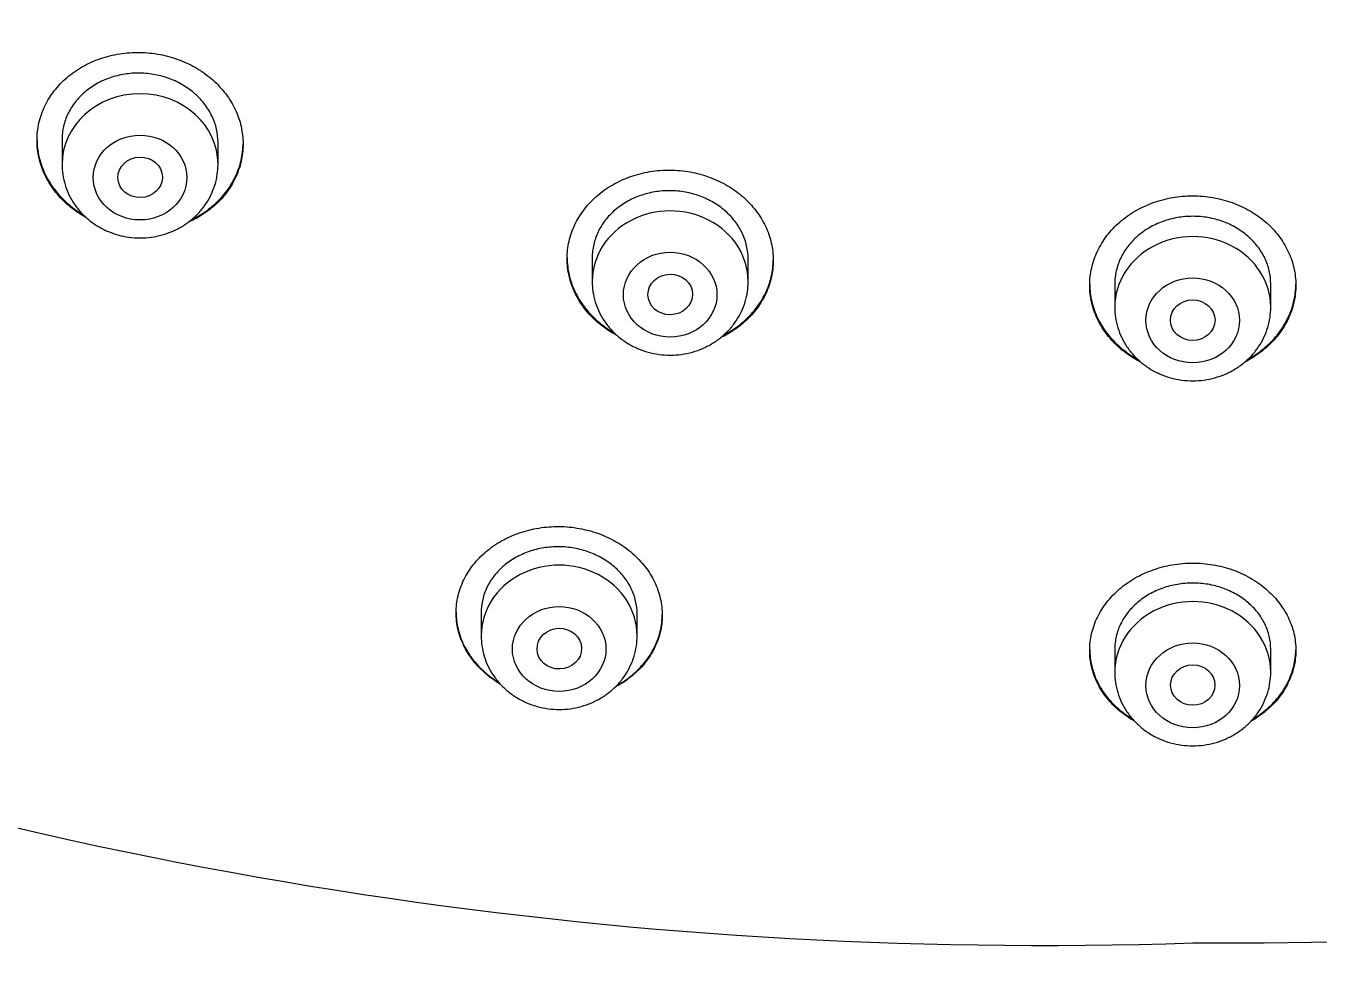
# Model space of a CAD drawing. Header units: millimetres. Extents: x 169 to 4368, y -1049 to 1924.
# Drawn here: x 456.964 to 459.285, y 1177.586 to 1179.263 of the extents above; entities that cross this region are included whole.
import ezdxf

# ---------------------------------------------------------------- set-up
doc = ezdxf.new("R2010")
doc.units = ezdxf.units.MM

msp = doc.modelspace()

# ---------------------------------------------------------------- linework, layer by layer
for p, q in [((457.0285, 1179.0595), (457.0285, 1179.0147)), ((457.3085, 1179.0147), (457.3085, 1179.054)), ((457.9803, 1178.8475), (457.9803, 1178.8043)), ((458.2603, 1178.8043), (458.2603, 1178.8447)), ((458.9185, 1178.8004), (458.9185, 1178.7582)), ((459.1985, 1178.7582), (459.1985, 1178.8001)), ((457.781, 1178.2112), (457.781, 1178.1683)), ((458.061, 1178.1683), (458.061, 1178.2077)), ((458.9185, 1178.1449), (458.9185, 1178.103)), ((459.1985, 1178.103), (459.1985, 1178.1446))]:
    msp.add_line(p, q)
for centre, radius, start, end in [((458.7855, 1185.7217), 8.1092, 250.14395, 271.92947), ((459.1022, 1189.122), 11.505, 269.78218, 276.57915)]:
    msp.add_arc(centre, radius, start, end)
for centre, major_axis, start_param, end_param in [((457.1685, 1179.0147), (-0.14, 0), 3.141598, 6.283185), ((458.1203, 1178.8043), (0.14, 0), 0, 3.141593), ((459.0585, 1178.7582), (0.14, 0), 0, 3.141593), ((457.921, 1178.1683), (0.14, 0), 0, 3.141598), ((459.0585, 1178.103), (0.14, 0), 0, 3.141598)]:
    msp.add_ellipse(centre, major_axis=major_axis, ratio=0.906308, start_param=start_param, end_param=end_param)
for centre, major_axis, ratio in [((457.1685, 1178.991), (0.084, 0), 0.906308), ((457.1687, 1178.9914), (0.04, 0.0009), 0.908545), ((458.1203, 1178.7807), (0.084, 0), 0.906308), ((458.1204, 1178.7811), (0.04, 0.0005), 0.909997), ((459.0585, 1178.7346), (0.084, 0), 0.906308), ((459.0585, 1178.735), (-0.04, 0), 0.910352), ((457.921, 1178.1446), (0.084, 0), 0.906308), ((457.9212, 1178.1453), (0.04, 0.001), 0.913562), ((459.0585, 1178.0793), (0.084, 0), 0.906308), ((459.0585, 1178.08), (0.0398, 0), 0.914508)]:
    msp.add_ellipse(centre, major_axis=major_axis, ratio=ratio)
for points, knots in [([(454.1102, 1179.461), (454.1126, 1179.4561), (454.1164, 1179.4485), (454.1234, 1179.4345), (454.1312, 1179.4192), (454.14, 1179.402), (454.1486, 1179.3855), (454.1568, 1179.3698), (454.1649, 1179.3546), (454.173, 1179.3394), (454.181, 1179.3248), (454.1891, 1179.31), (454.1977, 1179.2947), (454.2068, 1179.2785), (454.216, 1179.2624), (454.2249, 1179.2469), (454.2331, 1179.233), (454.2412, 1179.2192), (454.2497, 1179.205), (454.2593, 1179.1891), (454.2697, 1179.1721), (454.2807, 1179.1543), (454.2916, 1179.137), (454.3021, 1179.1206), (454.3125, 1179.1043), (454.3234, 1179.0877), (454.3342, 1179.0715), (454.3446, 1179.056), (454.3562, 1179.0389), (454.3673, 1179.0229), (454.3787, 1179.0066), (454.388, 1178.9935), (454.3978, 1178.9797), (454.4084, 1178.9651), (454.4198, 1178.9495), (454.4318, 1178.9335), (454.4429, 1178.9187), (454.454, 1178.9041), (454.4647, 1178.8903), (454.4753, 1178.8767), (454.4856, 1178.8636), (454.496, 1178.8506), (454.506, 1178.8383), (454.516, 1178.826), (454.5265, 1178.8133), (454.5374, 1178.8002), (454.5482, 1178.7875), (454.5597, 1178.774), (454.5713, 1178.7605), (454.5836, 1178.7465), (454.5952, 1178.7334), (454.6078, 1178.7193), (454.6206, 1178.7053), (454.6325, 1178.6923), (454.6442, 1178.6797), (454.6555, 1178.6677), (454.6683, 1178.6542), (454.6802, 1178.6419), (454.692, 1178.6299), (454.7034, 1178.6183), (454.7155, 1178.6062), (454.7279, 1178.5939), (454.7411, 1178.5809), (454.7541, 1178.5684), (454.7674, 1178.5557), (454.7794, 1178.5443), (454.7917, 1178.5328), (454.8045, 1178.521), (454.8173, 1178.5093), (454.829, 1178.4987), (454.8397, 1178.4892), (454.8505, 1178.4797), (454.8615, 1178.4701), (454.8734, 1178.4597), (454.885, 1178.4497), (454.897, 1178.4396), (454.91, 1178.4286), (454.9243, 1178.4168), (454.939, 1178.4047), (454.9523, 1178.394), (454.964, 1178.3846), (454.9754, 1178.3755), (454.9865, 1178.3668), (454.9981, 1178.3578), (455.0104, 1178.3483), (455.0239, 1178.338), (455.0369, 1178.3282), (455.0492, 1178.319), (455.0611, 1178.3103), (455.0736, 1178.3012), (455.0859, 1178.2922), (455.0979, 1178.2836), (455.1109, 1178.2744), (455.1234, 1178.2657), (455.1355, 1178.2572), (455.1477, 1178.2489), (455.1603, 1178.2403), (455.1727, 1178.2319), (455.1838, 1178.2245), (455.1952, 1178.2169), (455.2078, 1178.2087), (455.2211, 1178.2001), (455.2338, 1178.1919), (455.2467, 1178.1837), (455.2587, 1178.1761), (455.2699, 1178.1692), (455.28, 1178.1629), (455.2889, 1178.1575), (455.2981, 1178.1518), (455.3066, 1178.1467), (455.3163, 1178.1408), (455.3266, 1178.1347), (455.3379, 1178.128), (455.3493, 1178.1213), (455.3604, 1178.1148), (455.372, 1178.1081), (455.3842, 1178.1011), (455.3968, 1178.094), (455.4099, 1178.0867), (455.4222, 1178.0798), (455.4343, 1178.0732), (455.4451, 1178.0672), (455.4564, 1178.0611), (455.468, 1178.0549), (455.4812, 1178.0479), (455.4936, 1178.0413), (455.5056, 1178.0351), (455.5176, 1178.0288), (455.5311, 1178.0219), (455.5449, 1178.0149), (455.5581, 1178.0083), (455.5702, 1178.0022), (455.5824, 1177.9962), (455.5955, 1177.9898), (455.6083, 1177.9836), (455.6208, 1177.9776), (455.633, 1177.9718), (455.6449, 1177.9661), (455.6575, 1177.9603), (455.6682, 1177.9553), (455.6798, 1177.9499), (455.6905, 1177.9451), (455.7017, 1177.94), (455.7137, 1177.9346), (455.7261, 1177.929), (455.7383, 1177.9237), (455.7489, 1177.919), (455.7601, 1177.9141), (455.7724, 1177.9088), (455.7845, 1177.9036), (455.7956, 1177.8989), (455.8067, 1177.8943), (455.8178, 1177.8896), (455.8292, 1177.8849), (455.8396, 1177.8806), (455.8522, 1177.8755), (455.8649, 1177.8703), (455.8785, 1177.8649), (455.8917, 1177.8596), (455.9047, 1177.8545), (455.9183, 1177.8492), (455.9311, 1177.8443), (455.9444, 1177.8392), (455.9581, 1177.834), (455.9704, 1177.8294), (455.9831, 1177.8246), (455.9948, 1177.8203), (456.0079, 1177.8155), (456.0231, 1177.81), (456.0388, 1177.8043), (456.0548, 1177.7987), (456.0682, 1177.7939), (456.083, 1177.7888), (456.1, 1177.7829), (456.1187, 1177.7765), (456.1358, 1177.7708), (456.1495, 1177.7662), (456.1613, 1177.7623), (456.1736, 1177.7583), (456.1876, 1177.7537), (456.2067, 1177.7476), (456.2296, 1177.7403), (456.2552, 1177.7324), (456.2772, 1177.7256), (456.2957, 1177.72), (456.3113, 1177.7154), (456.327, 1177.7107), (456.3418, 1177.7064), (456.3569, 1177.702), (456.3719, 1177.6977), (456.3867, 1177.6935), (456.4018, 1177.6893), (456.4168, 1177.6851), (456.4318, 1177.6809), (456.4473, 1177.6767), (456.4624, 1177.6727), (456.4779, 1177.6685), (456.4942, 1177.6642), (456.5106, 1177.6599), (456.5312, 1177.6546), (456.5551, 1177.6485), (456.5791, 1177.6425), (456.5994, 1177.6375), (456.6147, 1177.6337), (456.6352, 1177.6288), (456.6591, 1177.6231), (456.6851, 1177.617), (456.7111, 1177.6111), (456.7358, 1177.6055), (456.7613, 1177.5999), (456.7859, 1177.5945), (456.8105, 1177.5892), (456.8319, 1177.5847), (456.8539, 1177.5802), (456.8742, 1177.576), (456.8981, 1177.5712), (456.9216, 1177.5665), (456.9498, 1177.561), (456.9778, 1177.5557), (457.0013, 1177.5513), (457.021, 1177.5476), (457.0465, 1177.543), (457.0729, 1177.5383), (457.0954, 1177.5343), (457.1117, 1177.5315), (457.1394, 1177.5268), (457.1681, 1177.522), (457.1929, 1177.5179), (457.2089, 1177.5154), (457.2307, 1177.5119), (457.2558, 1177.508), (457.2748, 1177.505), (457.2896, 1177.5028), (457.3115, 1177.4995), (457.341, 1177.4952), (457.3695, 1177.4911), (457.3915, 1177.488), (457.4279, 1177.4829), (457.4662, 1177.4778), (457.5002, 1177.4734), (457.5137, 1177.4717), (457.5338, 1177.4692), (457.5645, 1177.4654), (457.6009, 1177.461), (457.6294, 1177.4577), (457.6478, 1177.4556), (457.6712, 1177.4529), (457.7087, 1177.4488), (457.7544, 1177.444), (457.789, 1177.4405), (457.8075, 1177.4387), (457.83, 1177.4364), (457.8788, 1177.4318), (457.9353, 1177.4267), (457.9816, 1177.4228), (458.0038, 1177.421), (458.0249, 1177.4193), (458.0706, 1177.4157), (458.1363, 1177.4109), (458.1962, 1177.4069), (458.2301, 1177.4048), (458.2469, 1177.4038), (458.2724, 1177.4022), (458.3111, 1177.4), (458.3617, 1177.3972), (458.4243, 1177.3941), (458.5003, 1177.3907), (458.5885, 1177.3873), (458.6912, 1177.3842), (458.8015, 1177.3816), (458.9304, 1177.3798), (459.0089, 1177.3794), (459.0585, 1177.3793)], [0, 0, 0, 0, 0.002698, 0.005114, 0.008314, 0.012212, 0.015616, 0.018584, 0.021894, 0.025033, 0.027984, 0.031015, 0.034254, 0.037566, 0.041127, 0.04441, 0.047317, 0.049931, 0.053123, 0.056348, 0.060014, 0.06398, 0.067775, 0.071127, 0.074578, 0.078265, 0.081927, 0.08517, 0.088361, 0.093142, 0.095752, 0.099177, 0.101812, 0.104931, 0.10893, 0.112276, 0.115783, 0.118921, 0.122219, 0.125179, 0.128267, 0.131219, 0.134162, 0.136819, 0.139787, 0.14301, 0.146041, 0.148766, 0.152585, 0.155604, 0.158818, 0.161961, 0.165799, 0.169034, 0.171442, 0.175029, 0.17788, 0.181443, 0.184209, 0.186909, 0.190153, 0.193424, 0.196253, 0.200089, 0.203095, 0.206095, 0.20895, 0.212136, 0.215393, 0.218232, 0.220572, 0.223028, 0.225916, 0.228387, 0.231498, 0.234055, 0.236783, 0.240564, 0.243986, 0.246894, 0.24969, 0.252004, 0.254646, 0.257214, 0.259847, 0.262923, 0.266215, 0.26855, 0.271097, 0.274033, 0.27678, 0.279214, 0.281886, 0.285214, 0.287343, 0.289734, 0.293043, 0.295483, 0.297656, 0.300148, 0.302741, 0.305661, 0.30851, 0.310809, 0.313708, 0.316052, 0.317798, 0.320022, 0.321564, 0.323531, 0.325265, 0.327601, 0.329893, 0.332216, 0.334567, 0.336718, 0.339336, 0.342008, 0.344384, 0.34724, 0.349478, 0.351668, 0.353786, 0.356247, 0.358657, 0.361655, 0.36365, 0.365811, 0.368828, 0.37168, 0.373971, 0.376618, 0.378812, 0.381168, 0.384291, 0.386326, 0.388503, 0.391401, 0.393313, 0.395799, 0.397673, 0.400017, 0.402008, 0.404144, 0.407, 0.409162, 0.411127, 0.413112, 0.41563, 0.418152, 0.420078, 0.421988, 0.424489, 0.426375, 0.428494, 0.430415, 0.433554, 0.435693, 0.438166, 0.441021, 0.443015, 0.445847, 0.448252, 0.450493, 0.453582, 0.455157, 0.457621, 0.460148, 0.462473, 0.46613, 0.468939, 0.471374, 0.47365, 0.47716, 0.480808, 0.484023, 0.486677, 0.488362, 0.490581, 0.493456, 0.496122, 0.501103, 0.506057, 0.510208, 0.513159, 0.516222, 0.518722, 0.521754, 0.524357, 0.526938, 0.529959, 0.532431, 0.535165, 0.538121, 0.540596, 0.543583, 0.546308, 0.549056, 0.552413, 0.555198, 0.560171, 0.56539, 0.568126, 0.571143, 0.573638, 0.579196, 0.583975, 0.587656, 0.59317, 0.597219, 0.601339, 0.606368, 0.61039, 0.612798, 0.618124, 0.621237, 0.625584, 0.630648, 0.636281, 0.640482, 0.643151, 0.646773, 0.654049, 0.657207, 0.658724, 0.662713, 0.671883, 0.673977, 0.675855, 0.680315, 0.685539, 0.689131, 0.690408, 0.693339, 0.700691, 0.706006, 0.708414, 0.712325, 0.72519, 0.728645, 0.7302, 0.732329, 0.739252, 0.746373, 0.751484, 0.754239, 0.75603, 0.763784, 0.773993, 0.780021, 0.781935, 0.783736, 0.791842, 0.807544, 0.813364, 0.8161, 0.819165, 0.824434, 0.840034, 0.853573, 0.855814, 0.857775, 0.862359, 0.869143, 0.878062, 0.888753, 0.901978, 0.917603, 0.935177, 0.954999, 0.976437, 1, 1, 1, 1]), ([(459.0585, 1177.3793), (459.1061, 1177.3794), (459.184, 1177.3798), (459.3125, 1177.3815), (459.4254, 1177.3842), (459.5291, 1177.3874), (459.6179, 1177.3908), (459.6938, 1177.3942), (459.7559, 1177.3973), (459.8084, 1177.4001), (459.8506, 1177.4026), (459.881, 1177.4044), (459.9037, 1177.4059), (459.9298, 1177.4075), (459.9673, 1177.4101), (460.0165, 1177.4135), (460.0649, 1177.4172), (460.1038, 1177.4203), (460.1255, 1177.422), (460.1422, 1177.4234), (460.1711, 1177.4258), (460.2199, 1177.4301), (460.2673, 1177.4345), (460.2995, 1177.4377), (460.3138, 1177.4391), (460.3323, 1177.4409), (460.3685, 1177.4446), (460.414, 1177.4494), (460.4516, 1177.4536), (460.4728, 1177.456), (460.4892, 1177.4579), (460.5166, 1177.4611), (460.5537, 1177.4655), (460.5852, 1177.4694), (460.6069, 1177.4722), (460.6376, 1177.4761), (460.6769, 1177.4813), (460.7165, 1177.4867), (460.7397, 1177.49), (460.7698, 1177.4943), (460.8009, 1177.4988), (460.8284, 1177.5029), (460.8509, 1177.5064), (460.8838, 1177.5115), (460.92, 1177.5173), (460.9515, 1177.5224), (460.9771, 1177.5267), (461.0012, 1177.5308), (461.021, 1177.5342), (461.0447, 1177.5384), (461.0718, 1177.5432), (461.1036, 1177.549), (461.1323, 1177.5544), (461.1648, 1177.5605), (461.1965, 1177.5667), (461.231, 1177.5736), (461.2633, 1177.5802), (461.2934, 1177.5865), (461.3166, 1177.5914), (461.3391, 1177.5962), (461.3636, 1177.6016), (461.3858, 1177.6066), (461.4053, 1177.6109), (461.4228, 1177.615), (461.4427, 1177.6196), (461.4652, 1177.6248), (461.486, 1177.6298), (461.5068, 1177.6348), (461.5265, 1177.6396), (461.5479, 1177.645), (461.5672, 1177.6498), (461.5848, 1177.6543), (461.6005, 1177.6584), (461.6163, 1177.6625), (461.6314, 1177.6665), (461.6458, 1177.6703), (461.6609, 1177.6743), (461.6761, 1177.6785), (461.694, 1177.6834), (461.7106, 1177.688), (461.7257, 1177.6922), (461.7383, 1177.6958), (461.7514, 1177.6995), (461.7652, 1177.7035), (461.7796, 1177.7077), (461.7944, 1177.712), (461.8094, 1177.7165), (461.8249, 1177.7211), (461.8403, 1177.7258), (461.8574, 1177.731), (461.8753, 1177.7366), (461.8948, 1177.7427), (461.914, 1177.7488), (461.9319, 1177.7545), (461.9467, 1177.7594), (461.9593, 1177.7635), (461.9715, 1177.7675), (461.9858, 1177.7723), (462.0028, 1177.778), (462.0218, 1177.7845), (462.0399, 1177.7908), (462.0561, 1177.7965), (462.069, 1177.801), (462.0827, 1177.8059), (462.0966, 1177.8109), (462.1125, 1177.8167), (462.1266, 1177.8219), (462.1399, 1177.8268), (462.1525, 1177.8316), (462.1661, 1177.8367), (462.1803, 1177.8421), (462.1929, 1177.847), (462.2044, 1177.8514), (462.2144, 1177.8554), (462.2267, 1177.8602), (462.2394, 1177.8652), (462.2533, 1177.8708), (462.2652, 1177.8756), (462.2768, 1177.8804), (462.2872, 1177.8847), (462.2989, 1177.8895), (462.3108, 1177.8945), (462.3229, 1177.8996), (462.3347, 1177.9046), (462.3463, 1177.9096), (462.3583, 1177.9147), (462.3685, 1177.9192), (462.3789, 1177.9237), (462.3894, 1177.9284), (462.402, 1177.934), (462.4144, 1177.9396), (462.4269, 1177.9452), (462.4378, 1177.9502), (462.4496, 1177.9556), (462.4613, 1177.9611), (462.4739, 1177.967), (462.4858, 1177.9726), (462.4971, 1177.978), (462.5086, 1177.9835), (462.5197, 1177.9889), (462.5312, 1177.9946), (462.5434, 1178.0005), (462.5561, 1178.0069), (462.5689, 1178.0133), (462.5809, 1178.0194), (462.5924, 1178.0253), (462.604, 1178.0312), (462.6152, 1178.037), (462.6274, 1178.0434), (462.6402, 1178.0502), (462.652, 1178.0565), (462.6628, 1178.0623), (462.674, 1178.0684), (462.6858, 1178.0749), (462.699, 1178.0821), (462.7123, 1178.0895), (462.7251, 1178.0968), (462.7364, 1178.1032), (462.7472, 1178.1094), (462.758, 1178.1157), (462.7695, 1178.1224), (462.7805, 1178.1288), (462.7926, 1178.1359), (462.8044, 1178.1431), (462.8156, 1178.1498), (462.8259, 1178.1561), (462.8359, 1178.1622), (462.8465, 1178.1688), (462.8563, 1178.1749), (462.8661, 1178.1811), (462.8761, 1178.1874), (462.8874, 1178.1946), (462.9002, 1178.2028), (462.9134, 1178.2114), (462.9257, 1178.2195), (462.9361, 1178.2264), (462.9465, 1178.2334), (462.9582, 1178.2413), (462.9705, 1178.2497), (462.9828, 1178.2581), (462.9947, 1178.2664), (463.0074, 1178.2754), (463.0206, 1178.2847), (463.0345, 1178.2947), (463.0482, 1178.3046), (463.0608, 1178.3139), (463.0724, 1178.3225), (463.0843, 1178.3314), (463.0979, 1178.3416), (463.1114, 1178.352), (463.1238, 1178.3616), (463.1355, 1178.3707), (463.1467, 1178.3796), (463.1592, 1178.3895), (463.1727, 1178.4004), (463.1874, 1178.4124), (463.2025, 1178.4249), (463.2173, 1178.4373), (463.2321, 1178.4498), (463.2457, 1178.4615), (463.2584, 1178.4725), (463.2703, 1178.483), (463.2827, 1178.494), (463.295, 1178.5051), (463.3084, 1178.5172), (463.3214, 1178.5292), (463.3341, 1178.541), (463.3456, 1178.5518), (463.3579, 1178.5636), (463.3712, 1178.5764), (463.3846, 1178.5894), (463.3985, 1178.6031), (463.4119, 1178.6166), (463.4259, 1178.6307), (463.4386, 1178.6437), (463.4515, 1178.6572), (463.4655, 1178.672), (463.4812, 1178.6887), (463.496, 1178.7048), (463.5096, 1178.7198), (463.5218, 1178.7334), (463.5339, 1178.7471), (463.546, 1178.7609), (463.5576, 1178.7743), (463.5689, 1178.7875), (463.5793, 1178.7999), (463.5898, 1178.8125), (463.6004, 1178.8253), (463.6116, 1178.8389), (463.6229, 1178.853), (463.635, 1178.8682), (463.647, 1178.8835), (463.6588, 1178.8986), (463.6698, 1178.913), (463.6811, 1178.928), (463.6939, 1178.945), (463.7065, 1178.9622), (463.7187, 1178.9791), (463.7302, 1178.9952), (463.7419, 1179.0116), (463.7535, 1179.0283), (463.7642, 1179.0439), (463.7746, 1179.0593), (463.785, 1179.0748), (463.7948, 1179.0896), (463.8051, 1179.1054), (463.8152, 1179.121), (463.826, 1179.1379), (463.8362, 1179.1541), (463.8463, 1179.1704), (463.8554, 1179.1852), (463.8643, 1179.2), (463.8731, 1179.2146), (463.8822, 1179.2299), (463.8911, 1179.2452), (463.9003, 1179.2611), (463.9096, 1179.2773), (463.9186, 1179.2933), (463.9275, 1179.3093), (463.9359, 1179.3245), (463.9443, 1179.3401), (463.9527, 1179.3557), (463.9614, 1179.372), (463.9693, 1179.387), (463.9768, 1179.4016), (463.9846, 1179.4168), (463.9925, 1179.4323), (464.0002, 1179.4477), (464.0043, 1179.456), (464.0068, 1179.461)], [0, 0, 0, 0, 0.022611, 0.044559, 0.064656, 0.082797, 0.09806, 0.111423, 0.122309, 0.130602, 0.13884, 0.144427, 0.146461, 0.15073, 0.158077, 0.166104, 0.176519, 0.183416, 0.186505, 0.18786, 0.19218, 0.201639, 0.213454, 0.217051, 0.218581, 0.220944, 0.226746, 0.237622, 0.244852, 0.246497, 0.248799, 0.253451, 0.260936, 0.2683, 0.270049, 0.27237, 0.284459, 0.290808, 0.293277, 0.29668, 0.306686, 0.309732, 0.311217, 0.318572, 0.327152, 0.330387, 0.335302, 0.340705, 0.343199, 0.345786, 0.353315, 0.357601, 0.3627, 0.368585, 0.374918, 0.379609, 0.387009, 0.392159, 0.395744, 0.399422, 0.404207, 0.408844, 0.411381, 0.414634, 0.418263, 0.422085, 0.426732, 0.429496, 0.43328, 0.437359, 0.441073, 0.443703, 0.446851, 0.449618, 0.452244, 0.455034, 0.457413, 0.460443, 0.463305, 0.46714, 0.46951, 0.471536, 0.474015, 0.476638, 0.479078, 0.481898, 0.484714, 0.487283, 0.490415, 0.493116, 0.496712, 0.500237, 0.503812, 0.507303, 0.510117, 0.512026, 0.514238, 0.516874, 0.519946, 0.523654, 0.527433, 0.530004, 0.532675, 0.534638, 0.537653, 0.540418, 0.543554, 0.545537, 0.547886, 0.550629, 0.553223, 0.555866, 0.557741, 0.55969, 0.56154, 0.56469, 0.566886, 0.569404, 0.571447, 0.57349, 0.57535, 0.578102, 0.580296, 0.582252, 0.584852, 0.586985, 0.589104, 0.590747, 0.592943, 0.595132, 0.59802, 0.60016, 0.602352, 0.604353, 0.606987, 0.609135, 0.611742, 0.613918, 0.61572, 0.618473, 0.620455, 0.622498, 0.625616, 0.627956, 0.630036, 0.632749, 0.634796, 0.636912, 0.639409, 0.642094, 0.644551, 0.646455, 0.648627, 0.651276, 0.653578, 0.656607, 0.659296, 0.661381, 0.663466, 0.665907, 0.668005, 0.670514, 0.672608, 0.675455, 0.677846, 0.679547, 0.68182, 0.68408, 0.686154, 0.687954, 0.690216, 0.692394, 0.695107, 0.698274, 0.700751, 0.702902, 0.704923, 0.707365, 0.710421, 0.712814, 0.715308, 0.718159, 0.721058, 0.723883, 0.727257, 0.730061, 0.732225, 0.734948, 0.737957, 0.741272, 0.743996, 0.746328, 0.749164, 0.751638, 0.754819, 0.758445, 0.761755, 0.765256, 0.76877, 0.772077, 0.774829, 0.777765, 0.780547, 0.783704, 0.786645, 0.790175, 0.793164, 0.79592, 0.798638, 0.802295, 0.805813, 0.808642, 0.812754, 0.81603, 0.819292, 0.822508, 0.826086, 0.830195, 0.834803, 0.837899, 0.841036, 0.844668, 0.847714, 0.850942, 0.854169, 0.857083, 0.859677, 0.863016, 0.866031, 0.869217, 0.872744, 0.876553, 0.879691, 0.88311, 0.886354, 0.88986, 0.894612, 0.897922, 0.901149, 0.905305, 0.908845, 0.912163, 0.915602, 0.91893, 0.922272, 0.925281, 0.929138, 0.932374, 0.936205, 0.939512, 0.942848, 0.945685, 0.948897, 0.95217, 0.955367, 0.95853, 0.962175, 0.965585, 0.968582, 0.972166, 0.975065, 0.978281, 0.981819, 0.985185, 0.987561, 0.990867, 0.994465, 0.997224, 1, 1, 1, 1]), ([(456.9835, 1179.0579), (456.9835, 1179.0685), (456.9847, 1179.0789), (456.9882, 1179.0943), (456.9897, 1179.0993), (456.9932, 1179.1094), (456.9952, 1179.1143), (457.0022, 1179.1288), (457.0078, 1179.138), (457.0179, 1179.1509), (457.0215, 1179.1551), (457.0292, 1179.1632), (457.0332, 1179.167), (457.046, 1179.1779), (457.0553, 1179.1844), (457.0704, 1179.193), (457.0757, 1179.1957), (457.0863, 1179.2005), (457.0972, 1179.2048), (457.1086, 1179.2081), (457.1201, 1179.211), (457.1261, 1179.2122), (457.144, 1179.215), (457.156, 1179.2159), (457.1741, 1179.2156), (457.1802, 1179.2152), (457.1923, 1179.214), (457.1984, 1179.2131), (457.2162, 1179.2097), (457.2278, 1179.2065), (457.2446, 1179.2001), (457.2502, 1179.1977), (457.2609, 1179.1925), (457.2661, 1179.1897), (457.2812, 1179.1807), (457.2906, 1179.1739), (457.3035, 1179.1623), (457.3076, 1179.1583), (457.3153, 1179.15), (457.3225, 1179.1414), (457.3287, 1179.1323), (457.3345, 1179.1229), (457.3371, 1179.118), (457.3441, 1179.1032), (457.3476, 1179.0931), (457.3511, 1179.0776), (457.352, 1179.0723), (457.3532, 1179.0617), (457.3535, 1179.0564), (457.3535, 1179.0407), (457.3523, 1179.0303), (457.3488, 1179.0148), (457.3473, 1179.0097), (457.3438, 1178.9997), (457.3398, 1178.9899), (457.3347, 1178.9805), (457.329, 1178.9713), (457.3259, 1178.9668), (457.3158, 1178.9538), (457.3081, 1178.9458), (457.2954, 1178.9349), (457.2909, 1178.9315), (457.2816, 1178.9249), (457.2767, 1178.9218), (457.2662, 1178.9159), (457.2605, 1178.9131), (457.2547, 1178.9105)], [0, 0, 0, 0, 0.046414, 0.046414, 0.069621, 0.069621, 0.092828, 0.092828, 0.139243, 0.139243, 0.16245, 0.16245, 0.185657, 0.185657, 0.232071, 0.232071, 0.255278, 0.255278, 0.278485, 0.301692, 0.301692, 0.3249, 0.3249, 0.371314, 0.371314, 0.394521, 0.394521, 0.417728, 0.417728, 0.464142, 0.464142, 0.487349, 0.487349, 0.510556, 0.510556, 0.556971, 0.556971, 0.580178, 0.580178, 0.603385, 0.626592, 0.626592, 0.649799, 0.649799, 0.696213, 0.696213, 0.71942, 0.71942, 0.742628, 0.742628, 0.789042, 0.789042, 0.812249, 0.812249, 0.835456, 0.858663, 0.858663, 0.88187, 0.88187, 0.928284, 0.928284, 0.951491, 0.951491, 0.974699, 0.974699, 1, 1, 1, 1]), ([(457.3085, 1179.054), (457.3085, 1179.0621), (457.3076, 1179.07), (457.3049, 1179.0817), (457.3038, 1179.0856), (457.3012, 1179.0933), (457.2996, 1179.0971), (457.2943, 1179.1083), (457.29, 1179.1154), (457.2824, 1179.1255), (457.2797, 1179.1288), (457.2738, 1179.1351), (457.2707, 1179.1381), (457.261, 1179.1468), (457.2539, 1179.1519), (457.2424, 1179.1588), (457.2384, 1179.161), (457.2303, 1179.1649), (457.2221, 1179.1685), (457.2134, 1179.1713), (457.2047, 1179.1738), (457.2001, 1179.1748), (457.1866, 1179.1774), (457.1775, 1179.1783), (457.1638, 1179.1786), (457.1592, 1179.1785), (457.15, 1179.1778), (457.1454, 1179.1773), (457.1319, 1179.1752), (457.1232, 1179.173), (457.1105, 1179.1687), (457.1063, 1179.167), (457.0982, 1179.1634), (457.0943, 1179.1614), (457.083, 1179.1549), (457.0759, 1179.15), (457.0629, 1179.1389), (457.0571, 1179.1328), (457.0495, 1179.1231), (457.0472, 1179.1197), (457.0429, 1179.1127), (457.0409, 1179.1091), (457.0356, 1179.0982), (457.033, 1179.0906), (457.0303, 1179.079), (457.0296, 1179.075), (457.0287, 1179.0671), (457.0285, 1179.0631), (457.0285, 1179.0591), (457.0285, 1179.0591), (457.0285, 1179.0591)], [0, 0, 0, 0, 0.062495, 0.062495, 0.093743, 0.093743, 0.124991, 0.124991, 0.187486, 0.187486, 0.218734, 0.218734, 0.249981, 0.249981, 0.312477, 0.312477, 0.343724, 0.343724, 0.374972, 0.40622, 0.40622, 0.437467, 0.437467, 0.499963, 0.499963, 0.53121, 0.53121, 0.562458, 0.562458, 0.624953, 0.624953, 0.656201, 0.656201, 0.687449, 0.687449, 0.749944, 0.749944, 0.812439, 0.812439, 0.843687, 0.843687, 0.874935, 0.874935, 0.93743, 0.93743, 0.968678, 0.968678, 0.999925, 0.999925, 1, 1, 1, 1]), ([(456.9835, 1179.059), (456.9836, 1179.0487), (456.9848, 1179.0386), (456.9882, 1179.0234), (456.9897, 1179.0183), (456.9932, 1179.0081), (456.9953, 1179.003), (457.0022, 1178.9883), (457.0079, 1178.9789), (457.018, 1178.9656), (457.0216, 1178.9613), (457.0294, 1178.9529), (457.0335, 1178.9489), (457.0463, 1178.9376), (457.0556, 1178.9307), (457.0659, 1178.9245), (457.0661, 1178.9244), (457.0663, 1178.9243)], [0, 0, 0, 0, 0.194494, 0.194494, 0.294717, 0.294717, 0.39494, 0.39494, 0.595387, 0.595387, 0.69561, 0.69561, 0.795833, 0.795833, 0.99628, 0.99628, 1, 1, 1, 1]), ([(457.0719, 1178.919), (457.0699, 1178.9201), (457.068, 1178.9212), (457.061, 1178.9254), (457.0561, 1178.9286), (457.0466, 1178.9355), (457.0421, 1178.9391), (457.0293, 1178.9505), (457.0216, 1178.9588), (457.0114, 1178.9721), (457.0083, 1178.9768), (457.0025, 1178.9862), (456.9974, 1178.9958), (456.9933, 1179.0057), (456.9898, 1179.0158), (456.9883, 1179.021), (456.9847, 1179.0367), (456.9835, 1179.0472), (456.9835, 1179.0579)], [0, 0, 0, 0, 0.037031, 0.037031, 0.1333279, 0.1333279, 0.2296248, 0.2296248, 0.4222186, 0.4222186, 0.5185155, 0.5185155, 0.6148124, 0.7111093, 0.7111093, 0.8074062, 0.8074062, 1, 1, 1, 1]), ([(457.2613, 1178.9157), (457.2648, 1178.9174), (457.2682, 1178.9192), (457.2815, 1178.9267), (457.2908, 1178.9332), (457.3081, 1178.9479), (457.3157, 1178.9559), (457.3257, 1178.9688), (457.3288, 1178.9732), (457.3345, 1178.9824), (457.3371, 1178.9872), (457.3441, 1179.0016), (457.3476, 1179.0116), (457.3511, 1179.027), (457.352, 1179.0322), (457.3532, 1179.0423), (457.3534, 1179.0471), (457.3535, 1179.0519)], [0, 0, 0, 0, 0.062804, 0.062804, 0.251849, 0.251849, 0.440894, 0.440894, 0.535417, 0.535417, 0.629939, 0.629939, 0.818984, 0.818984, 0.913507, 0.913507, 1, 1, 1, 1]), ([(457.0285, 1179.0147), (457.0285, 1179.0079), (457.0294, 1178.9965), (457.0336, 1178.9776), (457.0405, 1178.9601), (457.05, 1178.9433), (457.062, 1178.9282), (457.0762, 1178.9147), (457.0922, 1178.9033), (457.1099, 1178.8942), (457.1288, 1178.8875), (457.1485, 1178.8834), (457.1686, 1178.8821), (457.1888, 1178.8835), (457.2085, 1178.8876), (457.2274, 1178.8943), (457.245, 1178.9035), (457.2611, 1178.9149), (457.2753, 1178.9285), (457.2872, 1178.9437), (457.2967, 1178.9605), (457.3036, 1178.978), (457.3076, 1178.9969), (457.3085, 1179.0081), (457.3085, 1179.0147)], [0, 0, 0, 0, 0.043723, 0.08855, 0.133515, 0.178674, 0.224062, 0.269684, 0.315523, 0.361546, 0.407709, 0.453968, 0.500279, 0.546601, 0.592892, 0.639107, 0.685199, 0.73112, 0.776832, 0.822308, 0.867548, 0.912577, 0.957444, 1, 1, 1, 1]), ([(457.9353, 1178.8455), (457.9353, 1178.8561), (457.9365, 1178.8664), (457.94, 1178.8818), (457.9414, 1178.8868), (457.945, 1178.8968), (457.947, 1178.9018), (457.9539, 1178.9163), (457.9596, 1178.9255), (457.9696, 1178.9385), (457.9733, 1178.9427), (457.981, 1178.9508), (457.985, 1178.9547), (457.9978, 1178.9657), (458.0071, 1178.9722), (458.0222, 1178.9809), (458.0275, 1178.9836), (458.0382, 1178.9885), (458.0491, 1178.9929), (458.0604, 1178.9964), (458.072, 1178.9993), (458.078, 1179.0006), (458.0959, 1179.0036), (458.1079, 1179.0045), (458.1261, 1179.0044), (458.1321, 1179.0041), (458.1443, 1179.0029), (458.1503, 1179.0021), (458.1682, 1178.9989), (458.1797, 1178.9957), (458.1966, 1178.9896), (458.2021, 1178.9872), (458.2129, 1178.9821), (458.2181, 1178.9794), (458.2331, 1178.9705), (458.2425, 1178.9638), (458.2554, 1178.9524), (458.2595, 1178.9485), (458.2672, 1178.9403), (458.2744, 1178.9318), (458.2806, 1178.9228), (458.2863, 1178.9135), (458.2889, 1178.9086), (458.2959, 1178.894), (458.2994, 1178.884), (458.3029, 1178.8685), (458.3038, 1178.8633), (458.305, 1178.8528), (458.3053, 1178.8475), (458.3053, 1178.8319), (458.3041, 1178.8215), (458.3006, 1178.8061), (458.2991, 1178.801), (458.2956, 1178.791), (458.2916, 1178.7812), (458.2864, 1178.7718), (458.2808, 1178.7626), (458.2777, 1178.7581), (458.2675, 1178.745), (458.2599, 1178.737), (458.2472, 1178.7261), (458.2427, 1178.7226), (458.2333, 1178.716), (458.2284, 1178.7128), (458.2192, 1178.7076), (458.2149, 1178.7053), (458.2105, 1178.7032)], [0, 0, 0, 0, 0.0466904, 0.0466904, 0.0700357, 0.0700357, 0.0933809, 0.0933809, 0.1400713, 0.1400713, 0.1634166, 0.1634166, 0.1867618, 0.1867618, 0.2334522, 0.2334522, 0.2567974, 0.2567974, 0.2801427, 0.3034879, 0.3034879, 0.3268331, 0.3268331, 0.3735235, 0.3735235, 0.3968688, 0.3968688, 0.420214, 0.420214, 0.4669044, 0.4669044, 0.4902497, 0.4902497, 0.5135949, 0.5135949, 0.5602853, 0.5602853, 0.5836305, 0.5836305, 0.6069758, 0.630321, 0.630321, 0.6536662, 0.6536662, 0.7003566, 0.7003566, 0.7237019, 0.7237019, 0.7470471, 0.7470471, 0.7937375, 0.7937375, 0.8170828, 0.8170828, 0.840428, 0.8637732, 0.8637732, 0.8871184, 0.8871184, 0.9338089, 0.9338089, 0.9571541, 0.9571541, 0.9804993, 0.9804993, 1, 1, 1, 1]), ([(458.2603, 1178.8447), (458.2603, 1178.8527), (458.2594, 1178.8606), (458.2567, 1178.8723), (458.2556, 1178.8761), (458.253, 1178.8838), (458.2514, 1178.8876), (458.2461, 1178.8986), (458.2418, 1178.9056), (458.2342, 1178.9156), (458.2315, 1178.9189), (458.2256, 1178.9251), (458.2226, 1178.9281), (458.2129, 1178.9366), (458.2058, 1178.9417), (458.1943, 1178.9485), (458.1903, 1178.9506), (458.1822, 1178.9544), (458.174, 1178.9579), (458.1654, 1178.9606), (458.1566, 1178.963), (458.1521, 1178.964), (458.1385, 1178.9665), (458.1294, 1178.9673), (458.1156, 1178.9674), (458.1111, 1178.9673), (458.1019, 1178.9666), (458.0973, 1178.966), (458.0838, 1178.9638), (458.0751, 1178.9615), (458.0624, 1178.9571), (458.0582, 1178.9554), (458.05, 1178.9517), (458.0461, 1178.9497), (458.0348, 1178.9431), (458.0277, 1178.9382), (458.0147, 1178.9269), (458.0089, 1178.9208), (458.0013, 1178.9111), (457.9989, 1178.9077), (457.9946, 1178.9007), (457.9926, 1178.8971), (457.9874, 1178.8861), (457.9848, 1178.8786), (457.9821, 1178.867), (457.9814, 1178.863), (457.9805, 1178.8551), (457.9803, 1178.8511), (457.9803, 1178.8472), (457.9803, 1178.8472), (457.9803, 1178.8472)], [0, 0, 0, 0, 0.062497, 0.062497, 0.093745, 0.093745, 0.124994, 0.124994, 0.18749, 0.18749, 0.218739, 0.218739, 0.249987, 0.249987, 0.312484, 0.312484, 0.343732, 0.343732, 0.374981, 0.406229, 0.406229, 0.437477, 0.437477, 0.499974, 0.499974, 0.531223, 0.531223, 0.562471, 0.562471, 0.624968, 0.624968, 0.656216, 0.656216, 0.687464, 0.687464, 0.749961, 0.749961, 0.812458, 0.812458, 0.843706, 0.843706, 0.874955, 0.874955, 0.937452, 0.937452, 0.9687, 0.9687, 0.999948, 0.999948, 1, 1, 1, 1]), ([(458.8735, 1178.7978), (458.8735, 1178.8084), (458.8747, 1178.8188), (458.8782, 1178.8341), (458.8797, 1178.8392), (458.8832, 1178.8492), (458.8852, 1178.8542), (458.8922, 1178.8688), (458.8978, 1178.878), (458.9079, 1178.8911), (458.9115, 1178.8953), (458.9192, 1178.9035), (458.9233, 1178.9074), (458.9361, 1178.9185), (458.9454, 1178.9252), (458.9606, 1178.934), (458.9658, 1178.9367), (458.9765, 1178.9417), (458.9874, 1178.9462), (458.9988, 1178.9497), (459.0104, 1178.9528), (459.0163, 1178.9541), (459.0343, 1178.9572), (459.0463, 1178.9582), (459.0645, 1178.9582), (459.0705, 1178.958), (459.0827, 1178.9569), (459.0887, 1178.9561), (459.1066, 1178.9531), (459.1181, 1178.95), (459.1349, 1178.944), (459.1405, 1178.9417), (459.1512, 1178.9367), (459.1564, 1178.934), (459.1715, 1178.9253), (459.1808, 1178.9186), (459.1981, 1178.9036), (459.2057, 1178.8955), (459.2157, 1178.8825), (459.2188, 1178.878), (459.2245, 1178.8687), (459.2272, 1178.8639), (459.2341, 1178.8494), (459.2376, 1178.8394), (459.2411, 1178.824), (459.242, 1178.8188), (459.2432, 1178.8083), (459.2435, 1178.8031), (459.2435, 1178.7874), (459.2423, 1178.7771), (459.2388, 1178.7616), (459.2373, 1178.7565), (459.2338, 1178.7465), (459.2298, 1178.7366), (459.2247, 1178.7272), (459.219, 1178.718), (459.2159, 1178.7135), (459.2057, 1178.7003), (459.1981, 1178.6923), (459.1853, 1178.6812), (459.1809, 1178.6777), (459.1715, 1178.671), (459.1665, 1178.6678), (459.1583, 1178.663), (459.155, 1178.6612), (459.1517, 1178.6596)], [0, 0, 0, 0, 0.046903, 0.046903, 0.070355, 0.070355, 0.093807, 0.093807, 0.14071, 0.14071, 0.164162, 0.164162, 0.187614, 0.187614, 0.234517, 0.234517, 0.257969, 0.257969, 0.28142, 0.304872, 0.304872, 0.328324, 0.328324, 0.375227, 0.375227, 0.398679, 0.398679, 0.422131, 0.422131, 0.469034, 0.469034, 0.492486, 0.492486, 0.515938, 0.515938, 0.562841, 0.562841, 0.609744, 0.609744, 0.633196, 0.633196, 0.656648, 0.656648, 0.703551, 0.703551, 0.727003, 0.727003, 0.750455, 0.750455, 0.797358, 0.797358, 0.82081, 0.82081, 0.844261, 0.867713, 0.867713, 0.891165, 0.891165, 0.938068, 0.938068, 0.96152, 0.96152, 0.984972, 0.984972, 1, 1, 1, 1]), ([(459.1985, 1178.8001), (459.1985, 1178.8081), (459.1976, 1178.816), (459.1949, 1178.8276), (459.1938, 1178.8314), (459.1912, 1178.839), (459.1896, 1178.8428), (459.1844, 1178.8538), (459.1801, 1178.8607), (459.1725, 1178.8706), (459.1698, 1178.8738), (459.1639, 1178.88), (459.1608, 1178.883), (459.1511, 1178.8914), (459.1441, 1178.8964), (459.1326, 1178.9031), (459.1287, 1178.9052), (459.1206, 1178.9089), (459.1123, 1178.9123), (459.1037, 1178.915), (459.0949, 1178.9173), (459.0904, 1178.9183), (459.0768, 1178.9206), (459.0677, 1178.9214), (459.054, 1178.9214), (459.0494, 1178.9212), (459.0402, 1178.9204), (459.0356, 1178.9199), (459.0221, 1178.9175), (459.0134, 1178.9152), (459.0007, 1178.9106), (458.9965, 1178.9089), (458.9883, 1178.9051), (458.9844, 1178.9031), (458.973, 1178.8965), (458.966, 1178.8915), (458.9529, 1178.8801), (458.9471, 1178.874), (458.9395, 1178.8641), (458.9372, 1178.8607), (458.9329, 1178.8537), (458.9309, 1178.8501), (458.9256, 1178.8391), (458.923, 1178.8315), (458.9203, 1178.8199), (458.9196, 1178.816), (458.9187, 1178.808), (458.9185, 1178.8041), (458.9185, 1178.8001), (458.9185, 1178.8001), (458.9185, 1178.8001)], [0, 0, 0, 0, 0.062497, 0.062497, 0.093746, 0.093746, 0.124994, 0.124994, 0.187491, 0.187491, 0.21874, 0.21874, 0.249989, 0.249989, 0.312486, 0.312486, 0.343734, 0.343734, 0.374983, 0.406231, 0.406231, 0.43748, 0.43748, 0.499977, 0.499977, 0.531226, 0.531226, 0.562474, 0.562474, 0.624971, 0.624971, 0.65622, 0.65622, 0.687468, 0.687468, 0.749966, 0.749966, 0.812463, 0.812463, 0.843711, 0.843711, 0.87496, 0.87496, 0.937457, 0.937457, 0.968706, 0.968706, 0.999954, 0.999954, 1, 1, 1, 1]), ([(457.9353, 1178.8467), (457.9354, 1178.8364), (457.9366, 1178.8263), (457.94, 1178.8113), (457.9415, 1178.8062), (457.945, 1178.7961), (457.947, 1178.7911), (457.954, 1178.7765), (457.9596, 1178.7672), (457.9697, 1178.7541), (457.9733, 1178.7498), (457.9811, 1178.7416), (457.9851, 1178.7376), (457.9979, 1178.7264), (458.0073, 1178.7197), (458.0181, 1178.7133), (458.0188, 1178.7129), (458.0196, 1178.7125)], [0, 0, 0, 0, 0.192384, 0.192384, 0.291531, 0.291531, 0.390678, 0.390678, 0.588972, 0.588972, 0.688119, 0.688119, 0.787266, 0.787266, 0.985559, 0.985559, 1, 1, 1, 1]), ([(458.0253, 1178.7072), (458.0227, 1178.7086), (458.0202, 1178.71), (458.0126, 1178.7144), (458.0077, 1178.7176), (457.9983, 1178.7244), (457.9938, 1178.7279), (457.9809, 1178.7392), (457.9733, 1178.7473), (457.9632, 1178.7605), (457.96, 1178.7651), (457.9543, 1178.7744), (457.9491, 1178.7839), (457.9451, 1178.7937), (457.9415, 1178.8038), (457.9401, 1178.8089), (457.9365, 1178.8244), (457.9353, 1178.8349), (457.9353, 1178.8455)], [0, 0, 0, 0, 0.047364, 0.047364, 0.142628, 0.142628, 0.237891, 0.237891, 0.428418, 0.428418, 0.523682, 0.523682, 0.618946, 0.714209, 0.714209, 0.809473, 0.809473, 1, 1, 1, 1]), ([(458.2166, 1178.7084), (458.2189, 1178.7096), (458.2211, 1178.7108), (458.2333, 1178.7177), (458.2426, 1178.7243), (458.2598, 1178.7391), (458.2675, 1178.7471), (458.2775, 1178.76), (458.2806, 1178.7645), (458.2863, 1178.7737), (458.2889, 1178.7784), (458.2959, 1178.7929), (458.2993, 1178.8028), (458.3029, 1178.8182), (458.3038, 1178.8234), (458.3049, 1178.8335), (458.3052, 1178.8383), (458.3053, 1178.8431)], [0, 0, 0, 0, 0.041855, 0.041855, 0.235019, 0.235019, 0.428183, 0.428183, 0.524765, 0.524765, 0.621347, 0.621347, 0.814511, 0.814511, 0.911093, 0.911093, 1, 1, 1, 1]), ([(457.9803, 1178.8043), (457.9803, 1178.7976), (457.9812, 1178.7862), (457.9854, 1178.7672), (457.9923, 1178.7498), (458.0018, 1178.733), (458.0138, 1178.7178), (458.028, 1178.7043), (458.044, 1178.6929), (458.0617, 1178.6838), (458.0806, 1178.6771), (458.1003, 1178.6731), (458.1204, 1178.6717), (458.1405, 1178.6731), (458.1603, 1178.6772), (458.1791, 1178.6839), (458.1968, 1178.6931), (458.2129, 1178.7046), (458.227, 1178.7181), (458.239, 1178.7333), (458.2485, 1178.7502), (458.2554, 1178.7677), (458.2594, 1178.7865), (458.2603, 1178.7978), (458.2603, 1178.8043)], [0, 0, 0, 0, 0.043723, 0.08855, 0.133515, 0.178674, 0.224062, 0.269684, 0.315523, 0.361546, 0.407709, 0.453968, 0.500279, 0.546601, 0.592892, 0.639107, 0.685199, 0.73112, 0.776832, 0.822308, 0.867548, 0.912577, 0.957444, 1, 1, 1, 1]), ([(458.8735, 1178.7989), (458.8736, 1178.7888), (458.8748, 1178.7788), (458.8782, 1178.7639), (458.8797, 1178.7589), (458.8832, 1178.7488), (458.8852, 1178.7438), (458.8922, 1178.7293), (458.8978, 1178.7201), (458.9079, 1178.7071), (458.9115, 1178.7029), (458.9192, 1178.6947), (458.9233, 1178.6908), (458.9361, 1178.6797), (458.9454, 1178.6731), (458.9566, 1178.6666), (458.9578, 1178.6659), (458.959, 1178.6653)], [0, 0, 0, 0, 0.1890765, 0.1890765, 0.2876276, 0.2876276, 0.3861787, 0.3861787, 0.5832809, 0.5832809, 0.681832, 0.681832, 0.7803831, 0.7803831, 0.9774853, 0.9774853, 1, 1, 1, 1]), ([(458.9653, 1178.6596), (458.9621, 1178.6612), (458.9589, 1178.6629), (458.9507, 1178.6676), (458.9458, 1178.6708), (458.9364, 1178.6775), (458.9319, 1178.681), (458.9191, 1178.6921), (458.9115, 1178.7001), (458.9013, 1178.7132), (458.8982, 1178.7178), (458.8925, 1178.727), (458.8873, 1178.7364), (458.8833, 1178.7462), (458.8798, 1178.7562), (458.8783, 1178.7613), (458.8747, 1178.7768), (458.8735, 1178.7873), (458.8735, 1178.7978)], [0, 0, 0, 0, 0.05863, 0.05863, 0.152767, 0.152767, 0.246904, 0.246904, 0.435178, 0.435178, 0.529315, 0.529315, 0.623452, 0.717589, 0.717589, 0.811726, 0.811726, 1, 1, 1, 1]), ([(459.1581, 1178.6653), (459.1592, 1178.6659), (459.1603, 1178.6665), (459.1714, 1178.673), (459.1807, 1178.6796), (459.198, 1178.6945), (459.2057, 1178.7026), (459.2157, 1178.7156), (459.2188, 1178.7201), (459.2245, 1178.7293), (459.2271, 1178.7341), (459.2341, 1178.7486), (459.2376, 1178.7586), (459.2411, 1178.7739), (459.242, 1178.7791), (459.2432, 1178.7892), (459.2435, 1178.794), (459.2435, 1178.7988)], [0, 0, 0, 0, 0.021528, 0.021528, 0.218798, 0.218798, 0.416067, 0.416067, 0.514702, 0.514702, 0.613337, 0.613337, 0.810606, 0.810606, 0.909241, 0.909241, 1, 1, 1, 1]), ([(458.9185, 1178.7582), (458.9185, 1178.7515), (458.9194, 1178.7401), (458.9236, 1178.7211), (458.9305, 1178.7037), (458.94, 1178.6869), (458.952, 1178.6718), (458.9662, 1178.6583), (458.9822, 1178.6469), (458.9999, 1178.6377), (459.0188, 1178.6311), (459.0385, 1178.627), (459.0586, 1178.6257), (459.0788, 1178.627), (459.0985, 1178.6311), (459.1174, 1178.6378), (459.135, 1178.647), (459.1511, 1178.6585), (459.1653, 1178.672), (459.1772, 1178.6872), (459.1867, 1178.7041), (459.1936, 1178.7216), (459.1976, 1178.7404), (459.1985, 1178.7517), (459.1985, 1178.7582)], [0, 0, 0, 0, 0.043723, 0.08855, 0.133515, 0.178674, 0.224062, 0.269684, 0.315523, 0.361546, 0.407709, 0.453968, 0.500279, 0.546601, 0.592892, 0.639107, 0.685199, 0.73112, 0.776832, 0.822308, 0.867548, 0.912577, 0.957444, 1, 1, 1, 1]), ([(457.736, 1178.2097), (457.736, 1178.2199), (457.7372, 1178.23), (457.7407, 1178.2449), (457.7421, 1178.2498), (457.7456, 1178.2595), (457.7477, 1178.2644), (457.7546, 1178.2785), (457.7602, 1178.2874), (457.7702, 1178.3001), (457.7738, 1178.3042), (457.7815, 1178.3121), (457.7856, 1178.3159), (457.7983, 1178.3267), (457.8076, 1178.3331), (457.8227, 1178.3416), (457.828, 1178.3443), (457.8387, 1178.3491), (457.8496, 1178.3534), (457.861, 1178.3567), (457.8726, 1178.3596), (457.8786, 1178.3609), (457.8966, 1178.3638), (457.9087, 1178.3646), (457.9268, 1178.3645), (457.9329, 1178.3642), (457.9451, 1178.363), (457.9512, 1178.3622), (457.9691, 1178.3589), (457.9807, 1178.3558), (457.9976, 1178.3497), (458.0031, 1178.3473), (458.0139, 1178.3423), (458.0191, 1178.3396), (458.0342, 1178.3308), (458.0436, 1178.3241), (458.0565, 1178.3129), (458.0606, 1178.309), (458.0682, 1178.3009), (458.0754, 1178.2926), (458.0816, 1178.2837), (458.0873, 1178.2745), (458.0899, 1178.2698), (458.0968, 1178.2555), (458.1002, 1178.2456), (458.1037, 1178.2306), (458.1046, 1178.2255), (458.1057, 1178.2153), (458.106, 1178.2102), (458.106, 1178.1949), (458.1048, 1178.1849), (458.1012, 1178.17), (458.0997, 1178.165), (458.0962, 1178.1554), (458.0922, 1178.1459), (458.0871, 1178.1369), (458.0814, 1178.1281), (458.0783, 1178.1238), (458.0682, 1178.1112), (458.0606, 1178.1035), (458.0479, 1178.0931), (458.0435, 1178.0897), (458.0341, 1178.0834), (458.0292, 1178.0804), (458.0233, 1178.0772), (458.0224, 1178.0767), (458.0215, 1178.0762)], [0, 0, 0, 0, 0.047414, 0.047414, 0.071121, 0.071121, 0.094828, 0.094828, 0.142242, 0.142242, 0.165949, 0.165949, 0.189656, 0.189656, 0.237071, 0.237071, 0.260778, 0.260778, 0.284485, 0.308192, 0.308192, 0.331899, 0.331899, 0.379313, 0.379313, 0.40302, 0.40302, 0.426727, 0.426727, 0.474141, 0.474141, 0.497848, 0.497848, 0.521555, 0.521555, 0.568969, 0.568969, 0.592676, 0.592676, 0.616383, 0.640091, 0.640091, 0.663798, 0.663798, 0.711212, 0.711212, 0.734919, 0.734919, 0.758626, 0.758626, 0.80604, 0.80604, 0.829747, 0.829747, 0.853454, 0.877161, 0.877161, 0.900868, 0.900868, 0.948282, 0.948282, 0.971989, 0.971989, 0.995696, 0.995696, 1, 1, 1, 1]), ([(458.061, 1178.2077), (458.061, 1178.2155), (458.0601, 1178.2232), (458.0574, 1178.2346), (458.0563, 1178.2384), (458.0537, 1178.2459), (458.0521, 1178.2496), (458.0469, 1178.2604), (458.0426, 1178.2673), (458.035, 1178.2771), (458.0323, 1178.2803), (458.0264, 1178.2864), (458.0233, 1178.2894), (458.0136, 1178.2977), (458.0066, 1178.3028), (457.995, 1178.3095), (457.991, 1178.3115), (457.9829, 1178.3153), (457.9746, 1178.3187), (457.966, 1178.3215), (457.9572, 1178.3238), (457.9527, 1178.3248), (457.939, 1178.3273), (457.9299, 1178.3281), (457.9161, 1178.3283), (457.9115, 1178.3281), (457.9023, 1178.3274), (457.8977, 1178.3269), (457.8842, 1178.3247), (457.8755, 1178.3225), (457.8627, 1178.3181), (457.8585, 1178.3164), (457.8504, 1178.3128), (457.8465, 1178.3108), (457.8352, 1178.3044), (457.8281, 1178.2996), (457.8151, 1178.2885), (457.8094, 1178.2826), (457.8018, 1178.273), (457.7995, 1178.2697), (457.7952, 1178.2629), (457.7932, 1178.2593), (457.788, 1178.2486), (457.7854, 1178.2413), (457.7828, 1178.23), (457.7821, 1178.2261), (457.7812, 1178.2184), (457.781, 1178.2146), (457.781, 1178.2108)], [0, 0, 0, 0, 0.062523, 0.062523, 0.093784, 0.093784, 0.125046, 0.125046, 0.187569, 0.187569, 0.21883, 0.21883, 0.250091, 0.250091, 0.312614, 0.312614, 0.343876, 0.343876, 0.375137, 0.406399, 0.406399, 0.43766, 0.43766, 0.500183, 0.500183, 0.531444, 0.531444, 0.562706, 0.562706, 0.625228, 0.625228, 0.65649, 0.65649, 0.687751, 0.687751, 0.750274, 0.750274, 0.812797, 0.812797, 0.844058, 0.844058, 0.87532, 0.87532, 0.937843, 0.937843, 0.969104, 0.969104, 1, 1, 1, 1]), ([(458.954, 1178.015), (458.9495, 1178.0175), (458.945, 1178.0203), (458.9361, 1178.0264), (458.9316, 1178.0298), (458.9189, 1178.0404), (458.9113, 1178.0482), (458.9012, 1178.0608), (458.898, 1178.0651), (458.8924, 1178.074), (458.8873, 1178.083), (458.8832, 1178.0925), (458.8797, 1178.1021), (458.8783, 1178.1071), (458.8747, 1178.122), (458.8735, 1178.132), (458.8735, 1178.1471), (458.8738, 1178.1522), (458.8749, 1178.1624), (458.8758, 1178.1674), (458.8793, 1178.1823), (458.8827, 1178.1921), (458.8896, 1178.2062), (458.8922, 1178.2109), (458.8979, 1178.22), (458.9009, 1178.2244), (458.9109, 1178.2372), (458.9185, 1178.2451), (458.9314, 1178.2562), (458.9359, 1178.2596), (458.9453, 1178.2662), (458.955, 1178.2723), (458.9653, 1178.2777), (458.976, 1178.2826), (458.9816, 1178.2848), (458.9985, 1178.2908), (459.0101, 1178.2938), (459.0279, 1178.2969), (459.034, 1178.2977), (459.0462, 1178.2987), (459.0524, 1178.299), (459.0585, 1178.299)], [0, 0, 0, 0, 0.035011, 0.035011, 0.07361, 0.07361, 0.150809, 0.150809, 0.189409, 0.189409, 0.228009, 0.266608, 0.266608, 0.305208, 0.305208, 0.382407, 0.382407, 0.421006, 0.421006, 0.459606, 0.459606, 0.536805, 0.536805, 0.575405, 0.575405, 0.614004, 0.614004, 0.691203, 0.691203, 0.729803, 0.729803, 0.768403, 0.807002, 0.807002, 0.845602, 0.845602, 0.922801, 0.922801, 0.9614, 0.9614, 1, 1, 1, 1]), ([(459.0585, 1178.299), (459.0708, 1178.299), (459.0829, 1178.2979), (459.1007, 1178.2949), (459.1066, 1178.2937), (459.1183, 1178.2906), (459.1241, 1178.2888), (459.141, 1178.2829), (459.1516, 1178.278), (459.1667, 1178.2694), (459.1717, 1178.2663), (459.1811, 1178.2596), (459.1855, 1178.2562), (459.1983, 1178.2453), (459.2059, 1178.2373), (459.216, 1178.2244), (459.2192, 1178.22), (459.2248, 1178.211), (459.2299, 1178.2017), (459.2339, 1178.1922), (459.2374, 1178.1824), (459.2389, 1178.1774), (459.2424, 1178.1624), (459.2435, 1178.1523), (459.2435, 1178.1372), (459.2432, 1178.1321), (459.242, 1178.122), (459.2411, 1178.117), (459.2376, 1178.1022), (459.2341, 1178.0926), (459.2272, 1178.0786), (459.2246, 1178.074), (459.2189, 1178.0651), (459.2159, 1178.0608), (459.2059, 1178.0483), (459.1983, 1178.0406), (459.1854, 1178.0298), (459.1809, 1178.0264), (459.172, 1178.0203), (459.1676, 1178.0176), (459.163, 1178.015)], [0, 0, 0, 0, 0.077167, 0.077167, 0.11575, 0.11575, 0.154333, 0.154333, 0.2315, 0.2315, 0.270083, 0.270083, 0.308666, 0.308666, 0.385833, 0.385833, 0.424416, 0.424416, 0.462999, 0.501582, 0.501582, 0.540166, 0.540166, 0.617332, 0.617332, 0.655915, 0.655915, 0.694499, 0.694499, 0.771665, 0.771665, 0.810249, 0.810249, 0.848832, 0.848832, 0.925998, 0.925998, 0.964582, 0.964582, 1, 1, 1, 1]), ([(459.1985, 1178.1446), (459.1985, 1178.1523), (459.1976, 1178.16), (459.195, 1178.1712), (459.1939, 1178.175), (459.1912, 1178.1824), (459.1897, 1178.1861), (459.1844, 1178.1968), (459.1802, 1178.2036), (459.1726, 1178.2133), (459.1699, 1178.2164), (459.164, 1178.2225), (459.1609, 1178.2253), (459.1513, 1178.2336), (459.1442, 1178.2385), (459.1327, 1178.2451), (459.1287, 1178.2471), (459.1206, 1178.2508), (459.1123, 1178.2541), (459.1037, 1178.2568), (459.0949, 1178.259), (459.0904, 1178.26), (459.0768, 1178.2623), (459.0676, 1178.2631), (459.0539, 1178.2631), (459.0493, 1178.2629), (459.04, 1178.2621), (459.0354, 1178.2615), (459.0219, 1178.2592), (459.0131, 1178.2569), (459.0004, 1178.2524), (458.9962, 1178.2507), (458.988, 1178.247), (458.9841, 1178.245), (458.9727, 1178.2385), (458.9657, 1178.2335), (458.9526, 1178.2224), (458.9469, 1178.2164), (458.9393, 1178.2067), (458.937, 1178.2034), (458.9327, 1178.1966), (458.9307, 1178.193), (458.9255, 1178.1823), (458.9229, 1178.1749), (458.9203, 1178.1636), (458.9196, 1178.1598), (458.9187, 1178.1521), (458.9185, 1178.1483), (458.9185, 1178.1446)], [0, 0, 0, 0, 0.062534, 0.062534, 0.093801, 0.093801, 0.125067, 0.125067, 0.187601, 0.187601, 0.218868, 0.218868, 0.250135, 0.250135, 0.312668, 0.312668, 0.343935, 0.343935, 0.375202, 0.406469, 0.406469, 0.437736, 0.437736, 0.500269, 0.500269, 0.531536, 0.531536, 0.562803, 0.562803, 0.625337, 0.625337, 0.656604, 0.656604, 0.68787, 0.68787, 0.750404, 0.750404, 0.812938, 0.812938, 0.844205, 0.844205, 0.875472, 0.875472, 0.938005, 0.938005, 0.969272, 0.969272, 1, 1, 1, 1]), ([(457.736, 1178.2106), (457.7361, 1178.2006), (457.7372, 1178.1907), (457.7407, 1178.1761), (457.7421, 1178.1711), (457.7456, 1178.1613), (457.7477, 1178.1565), (457.7546, 1178.1423), (457.7602, 1178.1333), (457.7702, 1178.1205), (457.7738, 1178.1163), (457.7816, 1178.1083), (457.7856, 1178.1045), (457.7971, 1178.0947), (457.8048, 1178.0891), (457.8131, 1178.084)], [0, 0, 0, 0, 0.201933, 0.201933, 0.305811, 0.305811, 0.409689, 0.409689, 0.617446, 0.617446, 0.721324, 0.721324, 0.825202, 0.825202, 1, 1, 1, 1]), ([(457.8151, 1178.0818), (457.8111, 1178.0841), (457.8072, 1178.0866), (457.7987, 1178.0926), (457.7942, 1178.096), (457.7814, 1178.1069), (457.7738, 1178.1147), (457.7637, 1178.1275), (457.7606, 1178.1319), (457.7549, 1178.1409), (457.7497, 1178.1501), (457.7457, 1178.1596), (457.7422, 1178.1693), (457.7407, 1178.1743), (457.7372, 1178.1893), (457.736, 1178.1995), (457.736, 1178.2097)], [0, 0, 0, 0, 0.081777, 0.081777, 0.183802, 0.183802, 0.387851, 0.387851, 0.489876, 0.489876, 0.591901, 0.693926, 0.693926, 0.79595, 0.79595, 1, 1, 1, 1]), ([(458.024, 1178.0787), (458.024, 1178.0787), (458.024, 1178.0787), (458.0341, 1178.0843), (458.0434, 1178.0906), (458.0606, 1178.1049), (458.0682, 1178.1126), (458.0782, 1178.1251), (458.0813, 1178.1294), (458.087, 1178.1383), (458.0896, 1178.1429), (458.0965, 1178.157), (458.1, 1178.1666), (458.1036, 1178.1815), (458.1045, 1178.1866), (458.1056, 1178.1965), (458.1059, 1178.2013), (458.106, 1178.206)], [0, 0, 0, 0, 0.000782, 0.000782, 0.201836, 0.201836, 0.402889, 0.402889, 0.503416, 0.503416, 0.603943, 0.603943, 0.804996, 0.804996, 0.905523, 0.905523, 1, 1, 1, 1]), ([(457.781, 1178.1683), (457.781, 1178.1616), (457.7819, 1178.1502), (457.786, 1178.1313), (457.7929, 1178.1139), (457.8025, 1178.097), (457.8144, 1178.0819), (457.8286, 1178.0684), (457.8446, 1178.057), (457.8623, 1178.0478), (457.8811, 1178.0411), (457.9009, 1178.0371), (457.921, 1178.0357), (457.9411, 1178.0371), (457.9608, 1178.0411), (457.9797, 1178.0478), (457.9974, 1178.057), (458.0135, 1178.0684), (458.0277, 1178.082), (458.0396, 1178.0972), (458.0491, 1178.114), (458.056, 1178.1315), (458.0601, 1178.1504), (458.061, 1178.1617), (458.061, 1178.1683)], [0, 0, 0, 0, 0.043416, 0.088242, 0.133206, 0.178365, 0.223751, 0.269371, 0.315209, 0.361231, 0.407394, 0.453652, 0.499964, 0.546286, 0.592577, 0.638793, 0.684885, 0.730809, 0.776522, 0.822, 0.867242, 0.912272, 0.95714, 1, 1, 1, 1]), ([(458.8735, 1178.1435), (458.8736, 1178.1337), (458.8748, 1178.124), (458.8782, 1178.1095), (458.8796, 1178.1047), (458.8831, 1178.095), (458.8851, 1178.0901), (458.892, 1178.0761), (458.8977, 1178.0673), (458.9076, 1178.0547), (458.9112, 1178.0506), (458.9189, 1178.0428), (458.923, 1178.039), (458.9344, 1178.0294), (458.9421, 1178.024), (458.9503, 1178.019)], [0, 0, 0, 0, 0.200408, 0.200408, 0.304461, 0.304461, 0.408515, 0.408515, 0.616622, 0.616622, 0.720675, 0.720675, 0.824729, 0.824729, 1, 1, 1, 1]), ([(459.1667, 1178.019), (459.1747, 1178.0238), (459.1823, 1178.0292), (459.198, 1178.0422), (459.2056, 1178.05), (459.2156, 1178.0625), (459.2187, 1178.0669), (459.2244, 1178.0758), (459.2271, 1178.0804), (459.234, 1178.0944), (459.2375, 1178.104), (459.241, 1178.1189), (459.242, 1178.1239), (459.2431, 1178.1338), (459.2435, 1178.1385), (459.2435, 1178.1433)], [0, 0, 0, 0, 0.171556, 0.171556, 0.380115, 0.380115, 0.484394, 0.484394, 0.588673, 0.588673, 0.797231, 0.797231, 0.90151, 0.90151, 1, 1, 1, 1]), ([(458.9185, 1178.103), (458.9185, 1178.0963), (458.9194, 1178.0849), (458.9235, 1178.066), (458.9304, 1178.0485), (458.94, 1178.0317), (458.9519, 1178.0166), (458.9661, 1178.003), (458.9821, 1177.9916), (458.9998, 1177.9825), (459.0187, 1177.9758), (459.0384, 1177.9717), (459.0585, 1177.9704), (459.0786, 1177.9717), (459.0983, 1177.9758), (459.1172, 1177.9825), (459.1349, 1177.9917), (459.151, 1178.0031), (459.1652, 1178.0166), (459.1771, 1178.0318), (459.1867, 1178.0487), (459.1935, 1178.0662), (459.1976, 1178.085), (459.1985, 1178.0963), (459.1985, 1178.103)], [0, 0, 0, 0, 0.043416, 0.088242, 0.133206, 0.178365, 0.223751, 0.269371, 0.315209, 0.361231, 0.407394, 0.453652, 0.499964, 0.546286, 0.592577, 0.638793, 0.684885, 0.730809, 0.776522, 0.822, 0.867242, 0.912272, 0.95714, 1, 1, 1, 1])]:
    msp.add_open_spline(points, degree=3, knots=knots)

doc.saveas('drawing.dxf')
